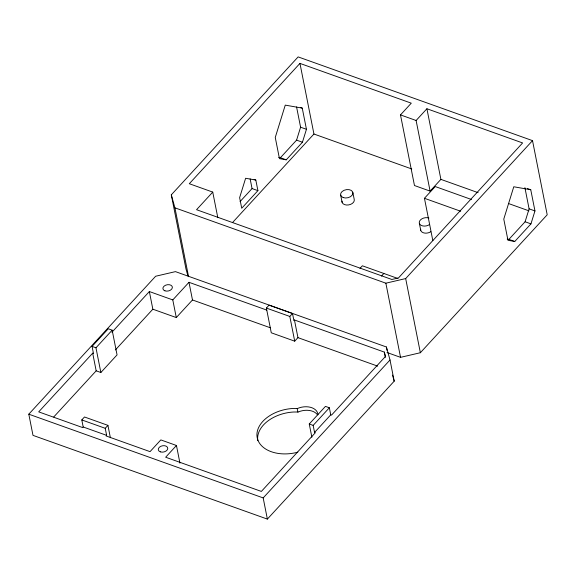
<?xml version="1.0" encoding="UTF-8"?>
<svg xmlns="http://www.w3.org/2000/svg" width="576" height="576" viewBox="0 0 576 576"><rect width="100%" height="100%" fill="white"/><g stroke="black" fill="none" stroke-linecap="round" stroke-linejoin="round"><path stroke-width="0.86" d="M278.69 157.442L280.39 157.745L296.582 140.134L300.586 127.202L296.561 106.898M302.249 108.108L285.257 105.127L275.263 137.455L279.454 158.645L286.25 159.833L302.443 142.229L306.446 129.298L302.249 108.108L300.571 107.51M507.211 239.083L508.903 239.386L525.096 221.774L529.099 208.843L524.902 187.654M530.762 189.749L513.77 186.768L503.777 219.096L507.967 240.286L514.764 241.474L530.957 223.87L534.96 210.938L530.762 189.749L527.414 188.554M187.92 275.918L185.983 268.992L171.302 194.839L298.145 56.902L532.519 140.63L547.2 214.79L420.358 352.728L400.543 357.343L386.993 352.505M212.746 192.096L196.553 209.707L391.86 279.482L398.47 277.942L522.612 142.942L426.91 108.749L440.892 179.374L430.099 191.117L414.468 185.53L400.486 114.905L411.278 103.169L299.952 63.396L189.302 183.722L212.746 192.096L217.814 217.699M28.8 414.18L155.642 276.242L175.457 271.627L386.395 346.982L390.017 359.978L394.207 381.161L267.372 519.098L32.998 435.37L28.8 414.18L263.174 497.916L267.372 519.098M92.066 346.392L108.259 328.781L112.162 330.178L117.058 354.895L100.865 372.506L96.178 370.829L92.686 353.174L93.463 353.455L92.066 346.392L95.969 347.789L100.865 372.506M95.969 347.789L112.162 330.178M92.686 353.174L38.707 411.869L82.656 427.572L83.189 426.982L81.792 419.926L84.492 416.988L107.928 425.362L110.376 437.717M111.895 332.28L149.357 291.542L172.793 299.916L176.292 317.57L152.849 309.197L149.357 291.542M240.062 201.6L252.058 188.561L250.135 178.848M257.918 190.649L241.726 208.26L239.623 197.669L245.621 178.272L255.816 180.058L257.918 190.649L252.058 188.561M53.726 416.995L96.178 370.829M115.394 349.934L152.849 309.197M232.474 222.61L313.942 134.021L299.952 63.396M172.793 299.916L188.986 282.305L266.789 310.104M176.292 317.57L192.485 299.966L188.986 282.305M179.95 463.147L176.458 445.486L160.826 439.906L150.034 451.649L106.092 435.946L106.632 435.355L105.228 428.299L107.928 425.362M430.099 191.117L416.11 120.492L426.91 108.749M294.451 319.99L297.95 337.644L294.71 341.165L271.274 332.791L266.378 308.074L269.078 305.136L292.514 313.51L293.911 320.573L294.451 319.99L384.3 352.087L385.502 356.414L331.531 415.109L330.746 414.835L329.35 407.772L325.447 406.375L309.254 423.986L311.875 437.227M294.71 341.165L289.814 316.447L292.514 313.51M176.458 445.486L165.658 457.229L261.36 491.422L315.338 432.72L314.554 432.439L313.157 425.383L329.35 407.772M359.978 268.402L362.376 265.795L397.908 278.489M432.842 240.667L424.447 198.295L435.24 186.552L471.47 199.498M381.463 276.084L383.861 273.47M171.302 194.839L174.924 207.828L385.862 283.19L405.677 278.568L532.519 140.63M314.554 432.439L330.746 414.835M263.174 497.916L390.017 359.978M297.828 452.174A33.595 22.219 -11.2 0 1 257.018 436.5A33.595 22.219 -11.2 0 1 292.846 408.492L297.554 408.463A14.4 9.518 -11.2 0 1 317.894 414.871M257.81 440.698A33.595 22.219 -11.2 0 1 293.544 412.02L298.253 411.991A14.4 9.518 -11.2 0 1 317.225 414.49M400.486 114.905L416.11 120.492M300.586 127.202L306.446 129.298M529.099 208.843L534.96 210.938M313.942 134.021L411.775 168.97M440.892 179.374L478.152 192.686M508.644 203.58L528.97 210.845M296.582 140.134L302.443 142.229M525.096 221.774L530.957 223.87M424.447 198.295L460.678 211.241M280.39 157.745L286.25 159.833M508.903 239.386L514.764 241.474M254.146 179.46L255.816 180.058M266.378 308.074L289.814 316.447M192.485 299.966L270.281 327.758M297.95 337.644L377.719 366.142M309.254 423.986L313.157 425.383M81.792 419.926L105.228 428.299M83.189 426.982L106.632 435.355M392.522 375.098L394.207 381.161M419.35 223.286L420.746 230.35M405.677 278.568L420.358 352.728M385.862 283.19L400.543 357.343M386.395 346.982L387.094 350.518M352.822 192.348L354.218 199.411A6.235 4.126 -11.2 0 1 348.458 204.955A6.235 4.126 -11.2 0 1 341.993 201.161M384.3 352.087L385.344 357.379M340.675 195.178L342.079 202.241M297.216 408.643L297.914 412.178M174.924 207.828L188.561 276.689M429.415 224.611A6.235 4.126 -11.2 0 1 421.085 225.317A6.235 4.126 -11.2 0 1 420.667 219.73A6.235 4.126 -11.2 0 1 428.926 218.059M430.819 231.674A6.235 4.126 -11.2 0 1 424.001 232.956A6.235 4.126 -11.2 0 1 420.667 229.27M164.93 290.822A4.802 3.175 -11.2 0 0 172.368 287.626A4.802 3.175 -11.2 0 0 165.6 285.214A4.802 3.175 -11.2 0 0 164.93 290.822M160.315 451.843A4.802 3.175 -11.2 0 0 167.753 448.646A4.802 3.175 -11.2 0 0 160.985 446.227A4.802 3.175 -11.2 0 0 160.315 451.843M343.238 197.582A6.235 4.126 -11.2 0 0 352.901 193.428A6.235 4.126 -11.2 0 0 344.102 190.289A6.235 4.126 -11.2 0 0 343.238 197.582"/></g></svg>
